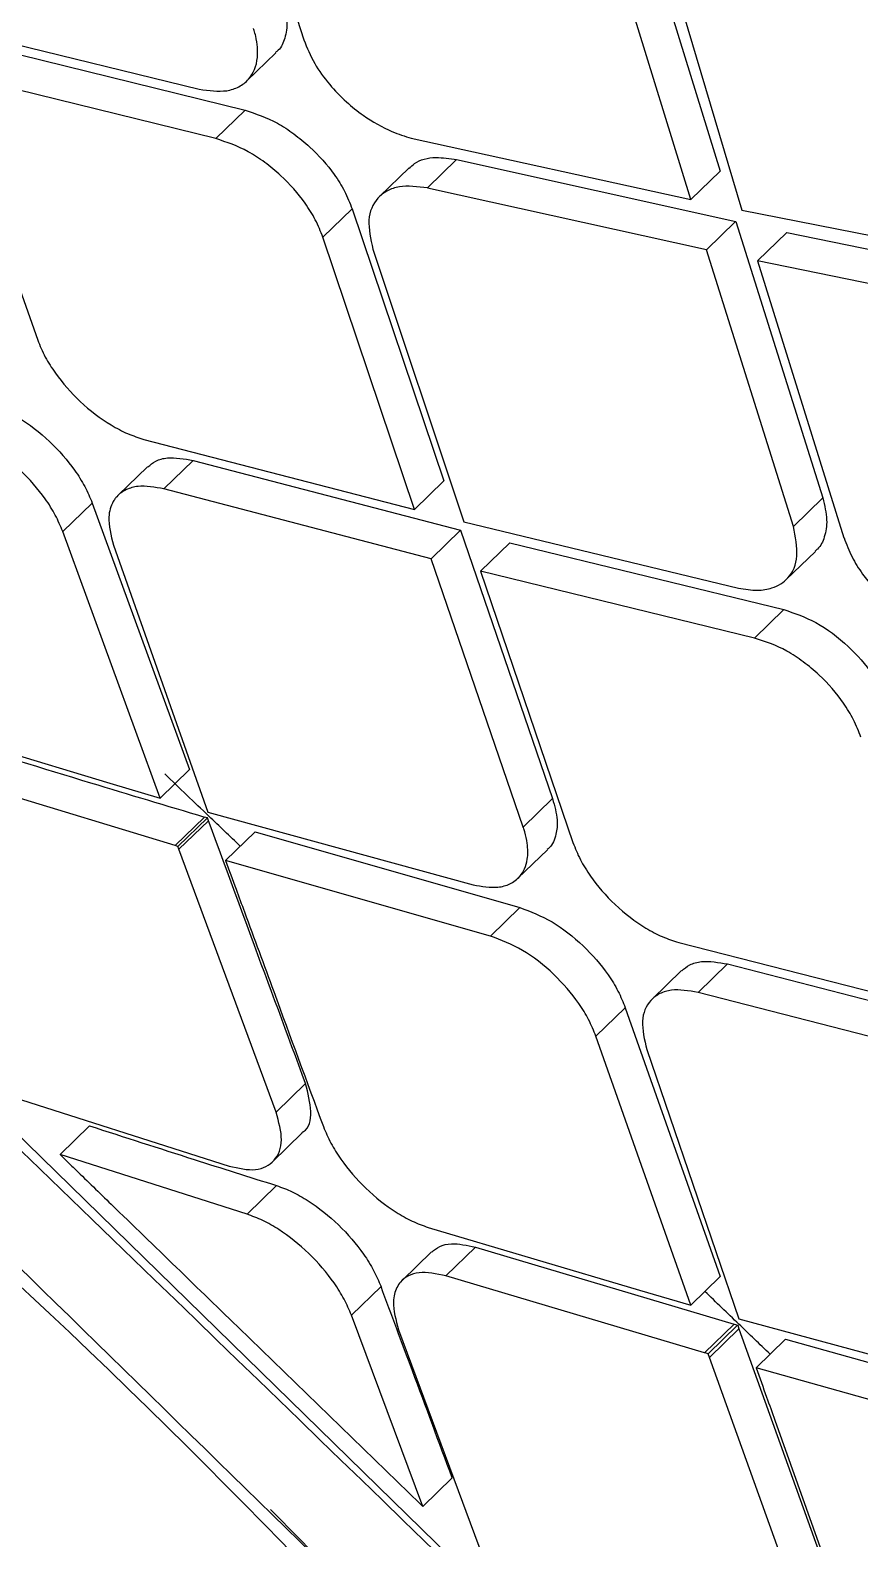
# Model space of a CAD drawing. Extents: x 400 to 501, y 484 to 634.
# Drawn here: x 486.727 to 487.131, y 585.23 to 585.964 of the extents above; entities that cross this region are included whole.
import ezdxf

# ---------------------------------------------------------------- set-up
doc = ezdxf.new("R2010")
doc.units = 0
doc.header["$MEASUREMENT"] = 0
doc.layers.add('DIM', color=3, linetype='Continuous')
doc.layers.add('GEOMETRY', color=3, linetype='Continuous', lineweight=25)

# ---------------------------------------------------------------- blocks, each defined once
blk = doc.blocks.new('2026 GRANDEE')
at = {"layer": 'GEOMETRY', "ltscale": 16}
for p, q in [((37.54985, -12.63849), (35.47008, -10.60641)), ((36.39203, -10.74785), (36.43546, -10.88128)), ((36.5961, -10.81002), (36.63781, -10.94513)), ((36.62359, -10.95892), (36.58188, -10.82381)), ((36.60821, -10.8287), (36.64844, -10.96418)), ((36.25146, -10.87277), (36.38462, -10.90529)), ((36.27408, -10.88271), (36.40695, -10.91552)), ((36.40772, -10.90129), (36.42187, -10.88757)), ((36.25981, -10.89655), (36.30603, -11.02729)), ((36.3927, -10.92933), (36.25981, -10.89655)), ((36.3927, -10.92933), (36.40694, -10.91552)), ((36.48762, -10.92912), (36.62359, -10.95892)), ((36.49552, -10.95334), (36.50974, -10.93955)), ((36.50974, -10.93955), (36.64544, -10.96962)), ((36.48659, -10.9436), (36.47226, -10.9575)), ((36.62359, -10.95892), (36.63781, -10.94513)), ((36.63122, -10.98341), (36.49552, -10.95335)), ((36.45893, -10.96353), (36.4447, -10.97733)), ((36.45895, -10.96351), (36.5035, -11.09587)), ((36.63122, -10.98341), (36.64541, -10.96964)), ((36.64544, -10.96962), (36.68776, -11.10414)), ((36.64844, -10.96418), (36.78614, -10.99107)), ((36.48924, -11.1097), (36.4447, -10.97733)), ((36.65603, -10.98871), (36.67024, -10.97492)), ((36.67024, -10.97492), (36.80767, -11.00331)), ((36.46902, -10.9831), (36.5133, -11.11572)), ((36.67354, -11.11793), (36.63122, -10.98341)), ((36.79346, -11.01709), (36.65603, -10.98871)), ((36.65603, -10.98871), (36.69808, -11.12348)), ((36.35768, -11.07561), (36.48924, -11.1097)), ((36.36733, -11.09969), (36.38162, -11.08584)), ((36.38162, -11.08584), (36.51164, -11.11985)), ((36.35947, -11.08892), (36.34517, -11.10278)), ((36.49738, -11.13369), (36.36733, -11.09969)), ((36.48924, -11.1097), (36.5035, -11.09587)), ((36.33252, -11.10661), (36.31821, -11.12047)), ((36.33253, -11.10659), (36.37987, -11.23624)), ((36.67354, -11.11793), (36.68776, -11.10414)), ((36.5133, -11.11572), (36.64676, -11.14795)), ((36.36554, -11.25015), (36.31821, -11.12047)), ((36.51163, -11.11986), (36.49738, -11.13369)), ((36.51164, -11.11986), (36.55637, -11.25036)), ((36.34283, -11.12702), (36.38878, -11.25696)), ((36.5214, -11.13975), (36.53566, -11.12592)), ((36.53565, -11.12593), (36.66884, -11.15843)), ((36.67001, -11.14381), (36.68416, -11.13009)), ((36.5421, -11.2642), (36.49738, -11.13369)), ((36.6546, -11.17224), (36.5214, -11.13975)), ((36.5214, -11.13975), (36.5663, -11.27177)), ((36.6546, -11.17224), (36.66883, -11.15844)), ((36.23843, -11.21175), (36.34106, -11.24289)), ((36.37283, -11.27324), (36.24726, -11.23507)), ((36.36554, -11.25015), (36.37987, -11.23624)), ((36.34106, -11.24289), (36.36553, -11.25015)), ((36.38878, -11.25696), (36.51776, -11.2923)), ((36.5421, -11.2642), (36.55637, -11.25036)), ((36.37283, -11.27324), (36.38717, -11.25933)), ((36.37418, -11.27364), (36.38853, -11.25973)), ((36.37469, -11.27502), (36.38903, -11.26111)), ((36.38903, -11.26111), (36.38853, -11.25973)), ((36.39739, -11.28049), (36.41172, -11.2666)), ((36.41173, -11.26659), (36.54049, -11.30338)), ((36.37418, -11.27364), (36.37283, -11.27324)), ((36.37469, -11.27502), (36.37418, -11.27364)), ((36.42194, -11.40289), (36.37469, -11.27502)), ((36.53957, -11.2891), (36.55385, -11.27526)), ((36.5262, -11.31724), (36.39739, -11.28049)), ((36.5262, -11.31724), (36.54049, -11.30338)), ((36.61771, -11.32033), (36.74958, -11.35411)), ((36.61908, -11.33403), (36.60481, -11.34788)), ((36.62714, -11.34461), (36.64141, -11.33078)), ((36.64141, -11.33078), (36.77175, -11.36449)), ((36.7575, -11.37831), (36.62714, -11.34462)), ((36.57746, -11.36595), (36.59174, -11.3521)), ((36.59175, -11.35209), (36.63794, -11.48286)), ((36.62362, -11.49674), (36.57746, -11.36595)), ((36.60217, -11.37241), (36.64696, -11.50346)), ((36.42194, -11.40289), (36.4363, -11.38897)), ((36.28524, -11.39283), (36.39907, -11.42913)), ((36.31688, -11.4235), (36.33128, -11.40954)), ((36.42023, -11.42701), (36.43466, -11.41302)), ((36.40781, -11.45253), (36.31688, -11.42351)), ((36.42218, -11.43859), (36.40781, -11.45253)), ((36.49592, -11.45892), (36.59861, -11.48945)), ((36.50455, -11.48244), (36.51889, -11.46853)), ((36.51889, -11.46853), (36.64463, -11.50603)), ((36.49753, -11.47085), (36.48318, -11.48476)), ((36.63031, -11.51991), (36.50455, -11.48244)), ((36.62362, -11.49674), (36.63794, -11.48286)), ((36.4586, -11.5017), (36.47297, -11.48776)), ((36.59861, -11.48945), (36.62362, -11.49674)), ((36.49327, -11.5947), (36.4586, -11.5017)), ((36.63031, -11.51991), (36.64461, -11.50605)), ((36.63207, -11.52043), (36.64636, -11.50657)), ((36.64463, -11.50603), (36.64639, -11.50654)), ((36.64639, -11.50654), (36.64703, -11.50834)), ((36.64696, -11.50346), (36.77636, -11.5384)), ((36.48151, -11.50884), (36.52474, -11.62531)), ((36.63271, -11.52222), (36.647, -11.50836)), ((36.64703, -11.50834), (36.69314, -11.63677)), ((36.65537, -11.52719), (36.66969, -11.51331)), ((36.66969, -11.51331), (36.79887, -11.54969)), ((36.63271, -11.52222), (36.63207, -11.52043)), ((36.6788, -11.65067), (36.63271, -11.52222)), ((36.78459, -11.56354), (36.65537, -11.52719)), ((36.66445, -11.55271), (36.70193, -11.65761)), ((36.49327, -11.5947), (36.50764, -11.58076))]:
    blk.add_line(p, q, dxfattribs=at)
at = {"layer": 'GEOMETRY', "ltscale": 16, "flags": 128}
for points in [[(36.38853, -11.25973), (36.38777, -11.25951), (36.38717, -11.25933)], [(36.63207, -11.52043), (36.63109, -11.52014), (36.63031, -11.51991)]]:
    blk.add_lwpolyline(points, dxfattribs=at)
at = {"layer": 'GEOMETRY', "ltscale": 16}
for centre, radius, start, end in [((34.02797, -13.92965), 3.33393, 37.21111, 51.76574), ((38.30626, -9.56527), 2.87866, 222.25546, 226.37602), ((39.05579, -8.90685), 3.99532, 221.17419, 227.88449), ((34.16949, -13.83593), 3.17454, 36.98543, 44.87291)]:
    blk.add_arc(centre, radius, start, end, dxfattribs=at)
for points, knots in [([(33.11118, -8.61222), (33.30104, -8.81664), (33.68023, -9.22493), (34.26075, -9.83743), (34.84625, -10.44837), (35.43682, -11.0578), (36.03122, -11.66532), (36.62885, -12.27067), (37.22938, -12.87377), (37.8326, -13.47445), (38.43828, -14.07241), (39.04615, -14.66716), (39.65588, -15.25806), (40.26716, -15.84389), (40.88008, -16.4248), (41.28868, -16.8043), (41.49328, -16.99432)], [0, 0, 0, 0, 0.071643, 0.14309, 0.214489, 0.285889, 0.357236, 0.428542, 0.499851, 0.571188, 0.642541, 0.713932, 0.785365, 0.856798, 0.928296, 1, 1, 1, 1]), ([(38.83743, -14.81972), (38.80217, -14.782), (38.49879, -14.45745), (37.91551, -13.85557), (37.08792, -13.0154), (36.24841, -12.18724), (35.3987, -11.37003), (34.53842, -10.56509), (33.66818, -9.77119), (33.07996, -9.25416), (32.78546, -8.9953)], [0, 0, 0, 0, 0.0184337, 0.1586189, 0.298737, 0.4387906, 0.5788851, 0.7191168, 0.8593695, 1, 1, 1, 1]), ([(33.94729, -9.18471), (34.10018, -9.33419), (34.40789, -9.635), (34.85832, -10.07429), (35.28537, -10.49086), (35.67452, -10.87048), (36.06181, -11.24847), (36.4558, -11.63343), (36.8653, -12.03434), (37.20503, -12.36757), (37.47803, -12.63567), (37.68698, -12.84103), (37.89677, -13.0474), (38.11823, -13.26542), (38.36226, -13.50586), (38.63554, -13.77545), (38.94978, -14.08577), (39.30705, -14.43896), (39.70948, -14.83703), (40.14765, -15.27054), (40.60707, -15.7254), (40.92098, -16.03533), (41.0767, -16.18907)], [0, 0, 0, 0, 0.064169, 0.129138, 0.188802, 0.243183, 0.292269, 0.351201, 0.408497, 0.464259, 0.494029, 0.523343, 0.552198, 0.58236, 0.616633, 0.655052, 0.697622, 0.749248, 0.805908, 0.86759, 0.934316, 1, 1, 1, 1]), ([(37.54956, -12.64016), (37.12111, -12.22145), (36.46243, -11.57774), (35.26492, -10.42914), (34.4992, -9.69631), (33.96585, -9.18587)], [0, 0, 0, 0, 0.360925, 0.55487, 1, 1, 1, 1]), ([(39.52512, -15.45184), (39.29796, -15.24181), (38.75134, -14.73641), (37.86562, -13.95019), (36.87217, -13.09227), (35.86359, -12.24932), (34.8415, -11.42214), (33.80773, -10.61013), (33.10927, -10.08359), (32.76004, -9.82032)], [0, 0, 0, 0, 0.105959, 0.254966, 0.403973, 0.55298, 0.701986, 0.850993, 1, 1, 1, 1]), ([(36.42519, -10.8619), (36.42609, -10.86546), (36.42781, -10.87228), (36.42652, -10.88041), (36.42434, -10.88539), (36.42216, -10.88706), (36.42172, -10.8874)], [0, 0, 0, 0, 0.337916, 0.647242, 0.927937, 1, 1, 1, 1]), ([(36.38462, -10.90529), (36.38929, -10.90593), (36.39652, -10.90693), (36.4041, -10.90429), (36.41016, -10.89968), (36.41356, -10.89134), (36.41282, -10.88228), (36.41149, -10.87739), (36.41109, -10.87614), (36.41099, -10.87582), (36.41096, -10.87573), (36.41095, -10.87571), (36.41095, -10.8757), (36.41095, -10.8757)], [0, 0, 0, 0, 0.235478, 0.364519, 0.500771, 0.749786, 0.936633, 0.983828, 0.995793, 0.998866, 0.999676, 0.999964, 1, 1, 1, 1]), ([(36.43546, -10.88128), (36.43701, -10.8851), (36.43995, -10.8924), (36.44747, -10.90279), (36.45566, -10.91133), (36.46587, -10.91948), (36.47702, -10.92578), (36.48455, -10.92815), (36.48762, -10.92912)], [0, 0, 0, 0, 0.184188, 0.351523, 0.501986, 0.635561, 0.851249, 1, 1, 1, 1]), ([(36.40695, -10.91552), (36.41215, -10.91726), (36.42003, -10.91989), (36.43072, -10.92692), (36.44051, -10.93493), (36.44907, -10.94464), (36.45564, -10.95508), (36.45782, -10.96063), (36.45895, -10.96351)], [0, 0, 0, 0, 0.244238, 0.370431, 0.499, 0.729194, 0.859625, 1, 1, 1, 1]), ([(36.4447, -10.97733), (36.44359, -10.97449), (36.44144, -10.969), (36.43492, -10.95859), (36.42636, -10.94885), (36.41654, -10.94079), (36.40583, -10.93373), (36.39792, -10.93108), (36.3927, -10.92934)], [0, 0, 0, 0, 0.138252, 0.267774, 0.49968, 0.628362, 0.754899, 1, 1, 1, 1]), ([(36.48677, -10.94379), (36.48758, -10.94298), (36.49072, -10.93983), (36.49846, -10.93781), (36.50632, -10.93902), (36.50974, -10.93955)], [0, 0, 0, 0, 0.164745, 0.636996, 1, 1, 1, 1]), ([(36.49552, -10.95334), (36.49073, -10.95273), (36.48338, -10.9518), (36.4758, -10.95454), (36.46982, -10.95918), (36.46575, -10.96832), (36.46793, -10.97817), (36.46902, -10.9831)], [0, 0, 0, 0, 0.240017, 0.368066, 0.501139, 0.7504, 1, 1, 1, 1]), ([(39.79272, -17.82879), (39.52666, -17.52937), (38.99724, -16.93357), (38.14929, -16.08983), (37.28469, -15.27347), (36.39732, -14.48485), (35.49868, -13.72233), (34.59115, -12.98193), (33.6654, -12.2723), (32.71008, -11.58903), (32.04608, -11.16936), (31.71219, -10.95834)], [0, 0, 0, 0, 0.113392, 0.225638, 0.337341, 0.448782, 0.560233, 0.669481, 0.778832, 0.888788, 1, 1, 1, 1]), ([(36.30602, -11.02729), (36.30715, -11.03004), (36.30934, -11.03538), (36.31588, -11.04572), (36.32646, -11.05783), (36.3392, -11.06749), (36.34986, -11.07312), (36.35506, -11.07478), (36.35768, -11.07562)], [0, 0, 0, 0, 0.135931, 0.264623, 0.499402, 0.744619, 0.871157, 1, 1, 1, 1]), ([(36.28106, -11.05809), (36.28623, -11.06007), (36.29653, -11.06399), (36.31208, -11.07615), (36.32271, -11.08832), (36.32924, -11.09866), (36.33142, -11.10391), (36.33253, -11.10659)], [0, 0, 0, 0, 0.251281, 0.499664, 0.738165, 0.866275, 1, 1, 1, 1]), ([(36.31822, -11.12048), (36.31711, -11.11781), (36.31494, -11.11259), (36.30843, -11.10225), (36.2978, -11.09006), (36.28222, -11.07788), (36.27192, -11.07395), (36.26674, -11.07197)], [0, 0, 0, 0, 0.132844, 0.260619, 0.500074, 0.748677, 1, 1, 1, 1]), ([(36.35957, -11.08904), (36.36079, -11.088), (36.36335, -11.08582), (36.37041, -11.08391), (36.37725, -11.08509), (36.38162, -11.08584)], [0, 0, 0, 0, 0.247342, 0.520061, 1, 1, 1, 1]), ([(36.36733, -11.09969), (36.36294, -11.09892), (36.35603, -11.09772), (36.34878, -11.09989), (36.34565, -11.10215), (36.34421, -11.10381), (36.3436, -11.10456), (36.34178, -11.10731), (36.33963, -11.11408), (36.34165, -11.12226), (36.34283, -11.12702)], [0, 0, 0, 0, 0.229217, 0.359837, 0.500844, 0.50861, 0.523106, 0.572282, 0.750861, 1, 1, 1, 1]), ([(36.68776, -11.10414), (36.68864, -11.10778), (36.6903, -11.11474), (36.68885, -11.12301), (36.68659, -11.12799), (36.68442, -11.12964), (36.68402, -11.12994)], [0, 0, 0, 0, 0.342198, 0.654604, 0.937171, 1, 1, 1, 1]), ([(36.64676, -11.14796), (36.64993, -11.14848), (36.65584, -11.14945), (36.6644, -11.14795), (36.672, -11.14318), (36.67644, -11.13308), (36.67451, -11.12298), (36.67354, -11.11793)], [0, 0, 0, 0, 0.158305, 0.29475, 0.501311, 0.750812, 1, 1, 1, 1]), ([(36.69809, -11.12348), (36.69925, -11.12659), (36.70146, -11.13246), (36.70806, -11.14299), (36.71848, -11.15479), (36.73381, -11.16638), (36.74453, -11.1699), (36.7499, -11.17165)], [0, 0, 0, 0, 0.149014, 0.282224, 0.500369, 0.750145, 1, 1, 1, 1]), ([(36.66883, -11.15844), (36.67404, -11.16019), (36.68463, -11.16376), (36.70023, -11.17555), (36.71084, -11.18774), (36.71731, -11.19828), (36.71943, -11.20385), (36.72052, -11.20673)], [0, 0, 0, 0, 0.244821, 0.498515, 0.730592, 0.860738, 1, 1, 1, 1]), ([(36.70629, -11.22053), (36.70521, -11.2177), (36.70313, -11.21219), (36.69672, -11.20169), (36.68821, -11.19184), (36.6784, -11.18371), (36.66773, -11.17662), (36.65982, -11.17398), (36.6546, -11.17224)], [0, 0, 0, 0, 0.136987, 0.266095, 0.4997, 0.628336, 0.754836, 1, 1, 1, 1]), ([(36.26163, -11.22113), (36.28496, -11.22835), (36.32662, -11.24124), (36.36867, -11.2538), (36.38717, -11.25933)], [0, 0, 0, 0, 0.56, 1, 1, 1, 1]), ([(36.40456, -11.27354), (36.39947, -11.26867), (36.38722, -11.25695), (36.37496, -11.24523), (36.36779, -11.23838)], [0, 0, 0, 0, 0.415188, 1, 1, 1, 1]), ([(36.55637, -11.25036), (36.55736, -11.25394), (36.5591, -11.2603), (36.55818, -11.26834), (36.55638, -11.27323), (36.55405, -11.27486), (36.55371, -11.2751)], [0, 0, 0, 0, 0.345794, 0.613387, 0.943607, 1, 1, 1, 1]), ([(36.4363, -11.38897), (36.42746, -11.36512), (36.41169, -11.32252), (36.39596, -11.27987), (36.38904, -11.26111)], [0, 0, 0, 0, 0.56, 1, 1, 1, 1]), ([(36.51776, -11.29231), (36.52198, -11.29303), (36.52871, -11.2942), (36.53601, -11.29202), (36.54146, -11.28797), (36.54447, -11.2811), (36.54442, -11.27319), (36.54324, -11.26776), (36.54237, -11.2651), (36.54212, -11.26429), (36.5421, -11.2642)], [0, 0, 0, 0, 0.221443, 0.353893, 0.500547, 0.710557, 0.863981, 0.96052, 0.995484, 1, 1, 1, 1]), ([(36.5663, -11.27177), (36.5674, -11.27453), (36.56953, -11.27992), (36.576, -11.29034), (36.5865, -11.30252), (36.59919, -11.31221), (36.60985, -11.31785), (36.61507, -11.3195), (36.61771, -11.32033)], [0, 0, 0, 0, 0.135568, 0.264157, 0.499477, 0.74404, 0.870718, 1, 1, 1, 1]), ([(36.39739, -11.28049), (36.3991, -11.28516), (36.40215, -11.29348), (36.40521, -11.3018), (36.40655, -11.30546)], [0, 0, 0, 0, 0.56, 1, 1, 1, 1]), ([(36.40655, -11.30546), (36.41129, -11.31836), (36.42409, -11.35318), (36.4369, -11.388), (36.44497, -11.40992)], [0, 0, 0, 0, 0.370314, 1, 1, 1, 1]), ([(36.54049, -11.30338), (36.54569, -11.30534), (36.55601, -11.30924), (36.57153, -11.32144), (36.58209, -11.33369), (36.58854, -11.34411), (36.59067, -11.3494), (36.59176, -11.35209)], [0, 0, 0, 0, 0.251611, 0.499637, 0.739038, 0.866938, 1, 1, 1, 1]), ([(36.57746, -11.36595), (36.57639, -11.36327), (36.57427, -11.35801), (36.56784, -11.3476), (36.55727, -11.33533), (36.54172, -11.3231), (36.53139, -11.3192), (36.5262, -11.31724)], [0, 0, 0, 0, 0.13223, 0.259817, 0.500136, 0.748424, 1, 1, 1, 1]), ([(36.61919, -11.33416), (36.62042, -11.33311), (36.62301, -11.33088), (36.63013, -11.3289), (36.63702, -11.33005), (36.6414, -11.33078)], [0, 0, 0, 0, 0.24531, 0.519334, 1, 1, 1, 1]), ([(36.62714, -11.34461), (36.62259, -11.34386), (36.61557, -11.34269), (36.6083, -11.34503), (36.6026, -11.34929), (36.59881, -11.35799), (36.60105, -11.3676), (36.60217, -11.37241)], [0, 0, 0, 0, 0.236457, 0.365422, 0.501228, 0.750545, 1, 1, 1, 1]), ([(36.43443, -11.41275), (36.43475, -11.4126), (36.4381, -11.41105), (36.43982, -11.40296), (36.43747, -11.39364), (36.4363, -11.38897)], [0, 0, 0, 0, 0.049047, 0.523918, 1, 1, 1, 1]), ([(36.33128, -11.40954), (36.34819, -11.41501), (36.3784, -11.42477), (36.4088, -11.43437), (36.42218, -11.4386)], [0, 0, 0, 0, 0.56, 1, 1, 1, 1]), ([(36.44497, -11.40992), (36.44608, -11.41257), (36.44826, -11.41778), (36.45477, -11.42814), (36.46529, -11.44041), (36.47785, -11.45033), (36.48825, -11.4562), (36.49334, -11.45801), (36.49592, -11.45893)], [0, 0, 0, 0, 0.13251, 0.260198, 0.50031, 0.742674, 0.869567, 1, 1, 1, 1]), ([(36.31688, -11.4235), (36.31775, -11.42435), (36.32029, -11.42682), (36.32859, -11.43486), (36.35712, -11.46255), (36.41339, -11.51712), (36.46388, -11.56616), (36.49327, -11.5947)], [0, 0, 0, 0, 0.014823, 0.043268, 0.141024, 0.5, 1, 1, 1, 1]), ([(36.42218, -11.43859), (36.42471, -11.43952), (36.42972, -11.44135), (36.44005, -11.44725), (36.45264, -11.45725), (36.46319, -11.46961), (36.46968, -11.47997), (36.47186, -11.48514), (36.47297, -11.48776)], [0, 0, 0, 0, 0.129122, 0.255545, 0.499536, 0.741234, 0.86858, 1, 1, 1, 1]), ([(39.34033, -18.31877), (39.24214, -18.19517), (39.04372, -17.94539), (38.73276, -17.57362), (38.40803, -17.19986), (38.06867, -16.82523), (37.7247, -16.46068), (37.31606, -16.0443), (36.83126, -15.57303), (36.24739, -15.03598), (35.70443, -14.56287), (35.2225, -14.16016), (34.82003, -13.83522), (34.42447, -13.52695), (34.03635, -13.23522), (33.64422, -12.95114), (33.16064, -12.61419), (32.58217, -12.23305), (31.91929, -11.82355), (31.47398, -11.57195), (31.25456, -11.44798)], [0, 0, 0, 0, 0.044709, 0.090349, 0.13691, 0.184379, 0.232745, 0.277954, 0.348418, 0.422679, 0.500679, 0.550525, 0.598903, 0.645795, 0.691185, 0.735062, 0.781563, 0.856423, 0.929252, 1, 1, 1, 1]), ([(36.4586, -11.5017), (36.45749, -11.49908), (36.45531, -11.49392), (36.44883, -11.48357), (36.43827, -11.4712), (36.42568, -11.4612), (36.41535, -11.45529), (36.41034, -11.45345), (36.40781, -11.45253)], [0, 0, 0, 0, 0.131147, 0.258379, 0.500319, 0.744343, 0.870813, 1, 1, 1, 1]), ([(36.49766, -11.471), (36.49885, -11.46998), (36.50136, -11.46784), (36.50823, -11.46629), (36.5148, -11.46767), (36.51889, -11.46853)], [0, 0, 0, 0, 0.255786, 0.537108, 1, 1, 1, 1]), ([(36.50455, -11.48244), (36.49991, -11.48153), (36.49062, -11.47972), (36.48259, -11.48413), (36.47957, -11.49014), (36.47845, -11.49759), (36.48021, -11.50405), (36.48151, -11.50884)], [0, 0, 0, 0, 0.249373, 0.499119, 0.663157, 0.750128, 1, 1, 1, 1]), ([(36.50764, -11.58076), (36.50116, -11.56341), (36.48959, -11.53243), (36.47805, -11.50141), (36.47297, -11.48776)], [0, 0, 0, 0, 0.56, 1, 1, 1, 1]), ([(36.66216, -11.52061), (36.65709, -11.51573), (36.64652, -11.50556), (36.63594, -11.49541), (36.63045, -11.49012)], [0, 0, 0, 0, 0.480186, 1, 1, 1, 1]), ([(36.65537, -11.52719), (36.65707, -11.53196), (36.66009, -11.54046), (36.66312, -11.54897), (36.66445, -11.55271)], [0, 0, 0, 0, 0.5599995, 1, 1, 1, 1])]:
    blk.add_open_spline(points, degree=3, knots=knots, dxfattribs=at)
blk.add_open_spline([(36.39907, -11.42913), (36.4036, -11.43015), (36.41267, -11.43217), (36.42178, -11.42707), (36.42589, -11.41706), (36.42326, -11.40762), (36.42194, -11.40289)], degree=3, dxfattribs=at)

msp = doc.modelspace()

# ---------------------------------------------------------------- block references
at = {"layer": 'DIM'}
msp.add_blockref('2026 GRANDEE', (450.42478, 596.84033), dxfattribs=at)

doc.saveas('drawing.dxf')
